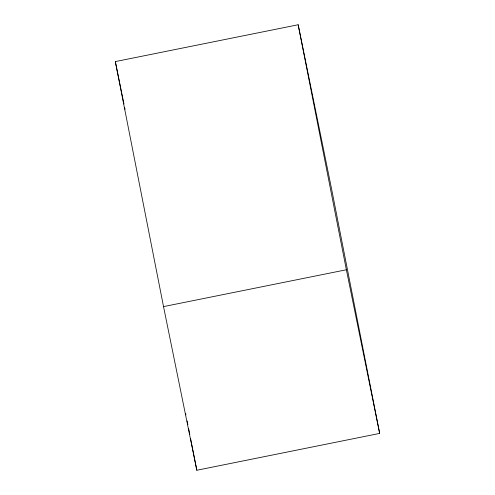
<?xml version="1.0" encoding="UTF-8"?>
<svg xmlns="http://www.w3.org/2000/svg" width="495" height="495" viewBox="0 0 495 495"><rect width="100%" height="100%" fill="white"/><g stroke="black" fill="none" stroke-linecap="round" stroke-linejoin="round"><path stroke-width="0.74" d="M115.329 61.59L298.176 24.75L331.471 188.397L379.671 433.41L196.824 470.25L163.529 306.603L115.329 61.59L123.96 104.018M163.529 306.603L346.376 269.763L298.176 24.75M346.376 269.763L379.671 433.41M124.734 107.805L125.043 109.321M185.631 413.356L185.928 414.878M187.122 420.942L187.871 424.735M188.614 428.528L189.808 434.598M190.556 438.391L196.824 470.25"/></g></svg>
